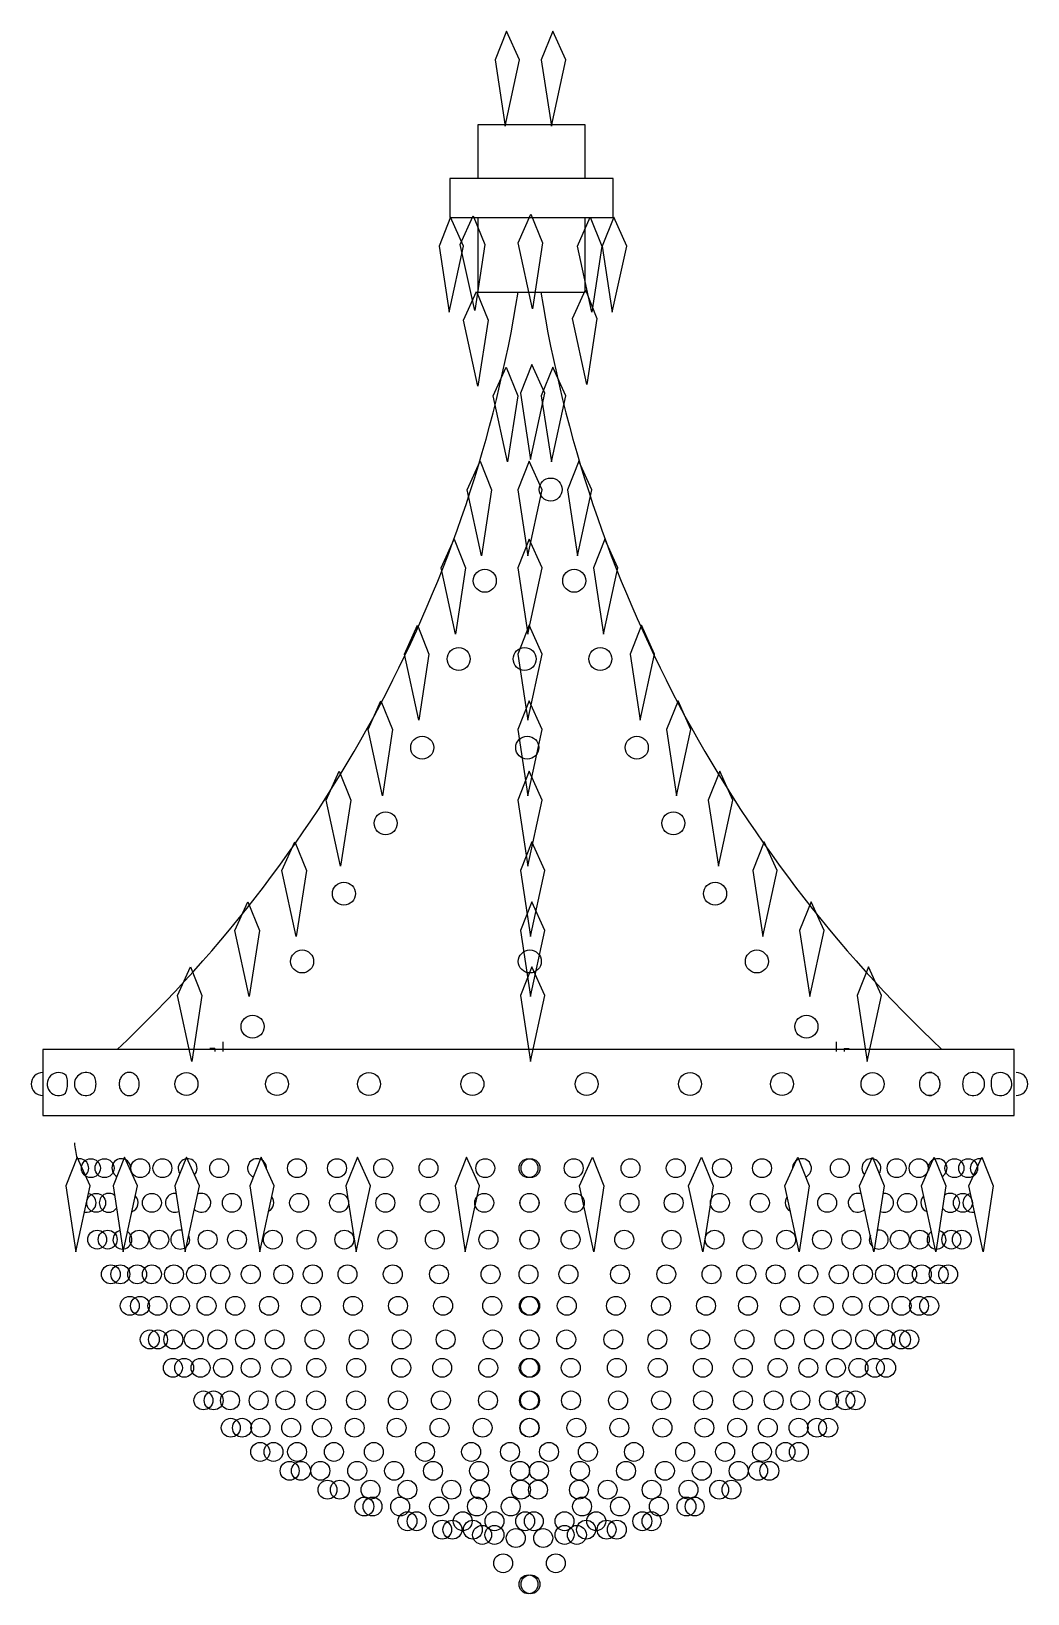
# Model space of a CAD drawing. Header units: millimetres. Extents: x -319 to 314, y -994 to -1.
import ezdxf

# ---------------------------------------------------------------- set-up
doc = ezdxf.new("R2010")
doc.units = ezdxf.units.MM

msp = doc.modelspace()

# ---------------------------------------------------------------- linework, layer by layer
at = {"color": 7}
for p, q in [((-197.27, -643.31), (-197.27, -649.32)), ((192.51, -643.31), (192.51, -649.32)), ((192.51, -643.31), (192.51, -649.32)), ((-202.22, -647.47), (-205.52, -647.47)), ((-202.22, -647.47), (-202.22, -649.32)), ((197.46, -647.47), (200.76, -647.47)), ((197.46, -647.47), (197.46, -649.32)), ((197.46, -647.47), (200.76, -647.47)), ((197.46, -647.47), (197.46, -649.32))]:
    msp.add_line(p, q, dxfattribs=at)
for points in [[(-16.9, -1.11), (-24.2, -19.36), (-17.81, -61.33), (-8.69, -19.36)], [(12.41, -1.11), (5.11, -19.36), (11.5, -61.33), (20.63, -19.36)], [(-53.08, -94.64), (-53.08, -119.37), (50.82, -119.37), (50.82, -94.64)], [(-38.1, -118.31), (-30.8, -136.55), (-37.19, -178.52), (-46.32, -136.55)], [(-1.46, -117.26), (5.84, -135.51), (-0.55, -177.47), (-9.68, -135.51)], [(-52.5, -119.35), (-59.8, -137.6), (-53.41, -179.57), (-44.28, -137.6)], [(36.23, -119.35), (43.53, -137.6), (37.14, -179.57), (28.01, -137.6)], [(51.15, -119.35), (43.85, -137.6), (50.23, -179.57), (59.36, -137.6)], [(-36.01, -166.44), (-28.71, -184.69), (-35.1, -226.65), (-44.22, -184.69)], [(33.09, -165.39), (40.39, -183.64), (34, -225.61), (24.87, -183.64)], [(-17.16, -214.57), (-9.86, -232.82), (-16.25, -274.79), (-25.38, -232.82)], [(-0.85, -212.92), (-8.15, -231.16), (-1.76, -273.13), (7.37, -231.16)], [(12.41, -214.57), (5.11, -232.82), (11.5, -274.79), (20.63, -232.82)], [(-33.74, -274.22), (-26.44, -292.46), (-32.83, -334.43), (-41.96, -292.46)], [(-2.51, -274.22), (-9.81, -292.46), (-3.42, -334.43), (5.71, -292.46)], [(28.99, -274.22), (21.69, -292.46), (28.08, -334.43), (37.2, -292.46)], [(-50.32, -323.92), (-43.01, -342.17), (-49.4, -384.13), (-58.53, -342.17)], [(-2.51, -323.92), (-9.81, -342.17), (-3.42, -384.13), (5.71, -342.17)], [(45.56, -323.92), (38.26, -342.17), (44.65, -384.13), (53.78, -342.17)], [(-73.52, -378.59), (-66.22, -396.84), (-72.61, -438.81), (-81.74, -396.84)], [(-2.51, -378.59), (-9.81, -396.84), (-3.42, -438.81), (5.71, -396.84)], [(68.77, -378.59), (61.47, -396.84), (67.86, -438.81), (76.99, -396.84)], [(-96.73, -426.64), (-89.43, -444.89), (-95.82, -486.85), (-104.94, -444.89)], [(-2.51, -426.64), (-9.81, -444.89), (-3.42, -486.85), (5.71, -444.89)], [(91.98, -426.64), (84.67, -444.89), (91.06, -486.85), (100.19, -444.89)], [(-123.25, -471.37), (-115.95, -489.62), (-122.34, -531.58), (-131.47, -489.62)], [(-2.51, -471.37), (-9.81, -489.62), (-3.42, -531.58), (5.71, -489.62)], [(118.5, -471.37), (111.2, -489.62), (117.59, -531.58), (126.71, -489.62)], [(-151.43, -516.1), (-144.13, -534.35), (-150.52, -576.32), (-159.64, -534.35)], [(-0.85, -516.1), (-8.15, -534.35), (-1.76, -576.32), (7.37, -534.35)], [(146.68, -516.1), (139.38, -534.35), (145.76, -576.32), (154.89, -534.35)], [(-181.27, -554.21), (-173.96, -572.46), (-180.35, -614.42), (-189.48, -572.46)], [(-0.85, -554.21), (-8.15, -572.46), (-1.76, -614.42), (7.37, -572.46)], [(176.51, -554.21), (169.21, -572.46), (175.6, -614.42), (184.73, -572.46)], [(-217.73, -595.63), (-210.43, -613.88), (-216.82, -655.84), (-225.95, -613.88)], [(-0.85, -595.63), (-8.15, -613.88), (-1.76, -655.84), (7.37, -613.88)], [(212.98, -595.63), (205.68, -613.88), (212.07, -655.84), (221.2, -613.88)], [(-311.58, -648.21), (-311.58, -690.06), (305.39, -690.06), (305.39, -648.21)], [(-289.65, -716.57), (-296.95, -734.82), (-290.56, -776.78), (-281.43, -734.82)], [(-289.65, -716.57), (-296.95, -734.82), (-290.56, -776.78), (-281.43, -734.82)], [(-259.53, -716.57), (-266.83, -734.82), (-260.44, -776.78), (-251.31, -734.82)], [(-259.53, -716.57), (-266.83, -734.82), (-260.44, -776.78), (-251.31, -734.82)], [(-220.28, -716.57), (-227.58, -734.82), (-221.19, -776.78), (-212.06, -734.82)], [(-220.28, -716.57), (-227.58, -734.82), (-221.19, -776.78), (-212.06, -734.82)], [(-172.81, -716.57), (-180.12, -734.82), (-173.73, -776.78), (-164.6, -734.82)], [(-172.81, -716.57), (-180.12, -734.82), (-173.73, -776.78), (-164.6, -734.82)], [(-111.66, -716.57), (-118.96, -734.82), (-112.57, -776.78), (-103.44, -734.82)], [(-42.29, -716.57), (-49.59, -734.82), (-43.2, -776.78), (-34.07, -734.82)], [(-42.29, -716.57), (-49.59, -734.82), (-43.2, -776.78), (-34.07, -734.82)], [(37.54, -716.57), (44.84, -734.82), (38.45, -776.78), (29.32, -734.82)], [(37.54, -716.57), (44.84, -734.82), (38.45, -776.78), (29.32, -734.82)], [(106.91, -716.57), (114.21, -734.82), (107.82, -776.78), (98.69, -734.82)], [(106.91, -716.57), (114.21, -734.82), (107.82, -776.78), (98.69, -734.82)], [(168.06, -716.57), (175.36, -734.82), (168.97, -776.78), (159.85, -734.82)], [(168.06, -716.57), (175.36, -734.82), (168.97, -776.78), (159.85, -734.82)], [(215.52, -716.57), (222.83, -734.82), (216.44, -776.78), (207.31, -734.82)], [(215.52, -716.57), (222.83, -734.82), (216.44, -776.78), (207.31, -734.82)], [(254.77, -716.57), (262.07, -734.82), (255.69, -776.78), (246.56, -734.82)], [(254.77, -716.57), (262.07, -734.82), (255.69, -776.78), (246.56, -734.82)], [(284.89, -716.57), (292.2, -734.82), (285.81, -776.78), (276.68, -734.82)], [(284.89, -716.57), (292.2, -734.82), (285.81, -776.78), (276.68, -734.82)]]:
    msp.add_lwpolyline(points, close=True, dxfattribs=at)
for points in [[(-35.27, -60.52), (-35.27, -94.64)], [(33.01, -94.64), (33.01, -60.52), (-35.27, -60.52)], [(-35.27, -119.37), (-35.27, -166.84), (33.01, -166.84), (33.01, -119.37)]]:
    msp.add_lwpolyline(points, dxfattribs=at)
for points in [[(-297.11, -675.87, 0.05553), (-296.28, -673.55, 0.058595), (-295.82, -669.65, 0.058595), (-296.28, -665.74, 0.025754), (-296.6, -664.64, 0.106588)], [(-278.83, -675.03, 0.044659), (-278.23, -673.5, 0.071424), (-277.73, -670.04, 0.071424), (-278.23, -666.58, 0.043982), (-278.82, -665.08, 0.106747)], [(274.08, -675.03, -0.044659), (273.48, -673.5, -0.071424), (272.98, -670.04, -0.071424), (273.48, -666.58, -0.043982), (274.07, -665.08, -0.106747)], [(292.36, -675.87, -0.05553), (291.52, -673.55, -0.058595), (291.07, -669.65, -0.058595), (291.52, -665.74, -0.025754), (291.85, -664.64, -0.106588)]]:
    msp.add_lwpolyline(points, format="xyb", dxfattribs=at)
for points in [[(-256.6, -662.67, 0.111925), (-259, -663.22, 0.103078), (-261.12, -664.83, 0.092622), (-262.49, -667.17, 0.086378), (-262.99, -670.04, 0.086378), (-262.49, -672.91, 0.092622), (-261.12, -675.25, 0.103078), (-259, -676.86, 0.111925), (-256.6, -677.41, 0.111925), (-254.2, -676.86, 0.103078), (-252.08, -675.25, 0.092622), (-250.71, -672.91, 0.086378), (-250.21, -670.04, 0.086378), (-250.71, -667.17, 0.092622), (-252.08, -664.83, 0.103078), (-254.2, -663.22, 0.111925)], [(251.85, -662.67, -0.111925), (254.24, -663.22, -0.103078), (256.36, -664.83, -0.092622), (257.73, -667.17, -0.086378), (258.23, -670.04, -0.086378), (257.73, -672.91, -0.092622), (256.36, -675.25, -0.103078), (254.24, -676.86, -0.111925), (251.85, -677.41, -0.111925), (249.45, -676.86, -0.103078), (247.33, -675.25, -0.092622), (245.96, -672.91, -0.086378), (245.46, -670.04, -0.086378), (245.96, -667.17, -0.092622), (247.33, -664.83, -0.103078), (249.45, -663.22, -0.111925)]]:
    msp.add_lwpolyline(points, format="xyb", close=True, dxfattribs=at)
for centre, radius in [((11.09, -292.3), 7.3), ((-30.76, -350.29), 7.3), ((26.01, -350.29), 7.3), ((-47.34, -399.99), 7.3), ((-5.49, -399.99), 7.3), ((42.58, -399.99), 7.3), ((-70.54, -456.32), 7.3), ((-3.83, -456.32), 7.3), ((65.79, -456.32), 7.3), ((-93.75, -504.37), 7.3), ((89, -504.37), 7.3), ((-120.27, -549.1), 7.3), ((115.52, -549.1), 7.3), ((-146.79, -592.18), 7.3), ((-2.17, -592.18), 7.3), ((142.04, -592.18), 7.3), ((-178.29, -633.6), 7.3), ((173.53, -633.6), 7.3), ((-220.28, -670.05), 7.3), ((-162.77, -670.05), 7.3), ((-104.36, -670.05), 7.3), ((-38.64, -670.05), 7.3), ((33.89, -670.05), 7.3), ((99.6, -670.05), 7.3), ((158.02, -670.05), 7.3), ((215.52, -670.05), 7.3), ((-280.99, -723.52), 6.01), ((-272.3, -723.52), 6.01), ((-249.59, -723.52), 6.01), ((-235.56, -723.52), 6.01), ((-199.49, -723.52), 6.01), ((-150.05, -723.52), 6.01), ((-124.66, -723.52), 6.01), ((-95.27, -723.52), 6.01), ((-66.54, -723.52), 6.01), ((-30.47, -723.52), 6.01), ((-3.01, -723.52), 6.01), ((-1.74, -723.52), 6.01), ((25.71, -723.52), 6.01), ((61.79, -723.52), 6.01), ((90.51, -723.52), 6.01), ((119.91, -723.52), 6.01), ((145.3, -723.52), 6.01), ((194.73, -723.52), 6.01), ((230.81, -723.52), 6.01), ((244.84, -723.52), 6.01), ((267.55, -723.52), 6.01), ((276.24, -723.52), 6.01), ((-277.65, -745.55), 6.01), ((-242.24, -745.55), 6.01), ((-191.47, -745.55), 6.01), ((-148.71, -745.55), 6.01), ((-123.33, -745.55), 6.01), ((-93.93, -745.55), 6.01), ((-65.87, -745.55), 6.01), ((-31.13, -745.55), 6.01), ((-2.41, -745.55), 6.01), ((-2.35, -745.55), 6.01), ((26.38, -745.55), 6.01), ((61.12, -745.55), 6.01), ((89.18, -745.55), 6.01), ((118.57, -745.55), 6.01), ((143.96, -745.55), 6.01), ((186.72, -745.55), 6.01), ((237.49, -745.55), 6.01), ((272.9, -745.55), 6.01), ((-276.98, -768.92), 6.01), ((-270.3, -768.92), 6.01), ((-250.26, -768.92), 6.01), ((-237.57, -768.92), 6.01), ((-206.83, -768.92), 6.01), ((-188.13, -768.92), 6.01), ((-165.41, -768.92), 6.01), ((-144.04, -768.92), 6.01), ((-119.99, -768.92), 6.01), ((-92.6, -768.92), 6.01), ((-62.53, -768.92), 6.01), ((-28.46, -768.92), 6.01), ((-2.41, -768.92), 6.01), ((-2.35, -768.92), 6.01), ((23.71, -768.92), 6.01), ((57.78, -768.92), 6.01), ((87.84, -768.92), 6.01), ((115.23, -768.92), 6.01), ((139.28, -768.92), 6.01), ((160.66, -768.92), 6.01), ((183.38, -768.92), 6.01), ((202.08, -768.92), 6.01), ((232.81, -768.92), 6.01), ((245.51, -768.92), 6.01), ((265.55, -768.92), 6.01), ((272.23, -768.92), 6.01), ((-268.3, -790.96), 6.01), ((-262.28, -790.96), 6.01), ((-251.59, -790.96), 6.01), ((-242.24, -790.96), 6.01), ((-228.21, -790.96), 6.01), ((-214.18, -790.96), 6.01), ((-198.82, -790.96), 6.01), ((-179.44, -790.96), 6.01), ((-158.73, -790.96), 6.01), ((-140.03, -790.96), 6.01), ((-117.98, -790.96), 6.01), ((-89.25, -790.96), 6.01), ((-59.86, -790.96), 6.01), ((-27.12, -790.96), 6.01), ((-3.01, -790.96), 6.01), ((22.37, -790.96), 6.01), ((55.11, -790.96), 6.01), ((84.5, -790.96), 6.01), ((113.23, -790.96), 6.01), ((135.28, -790.96), 6.01), ((153.98, -790.96), 6.01), ((174.69, -790.96), 6.01), ((194.07, -790.96), 6.01), ((209.43, -790.96), 6.01), ((223.46, -790.96), 6.01), ((237.49, -790.96), 6.01), ((246.84, -790.96), 6.01), ((257.53, -790.96), 6.01), ((263.54, -790.96), 6.01), ((-256.27, -810.99), 6.01), ((-249.77, -810.99), 6.01), ((-238.71, -810.99), 6.01), ((-224.41, -810.99), 6.01), ((-207.5, -810.99), 6.01), ((-189.29, -810.99), 6.01), ((-167.83, -810.99), 6.01), ((-141.17, -810.99), 6.01), ((-114.51, -810.99), 6.01), ((-85.89, -810.99), 6.01), ((-57.28, -810.99), 6.01), ((-26.06, -810.99), 6.01), ((-2.75, -810.99), 6.01), ((-2, -810.99), 6.01), ((21.31, -810.99), 6.01), ((52.53, -810.99), 6.01), ((81.14, -810.99), 6.01), ((109.75, -810.99), 6.01), ((136.42, -810.99), 6.01), ((163.08, -810.99), 6.01), ((184.54, -810.99), 6.01), ((202.75, -810.99), 6.01), ((219.65, -810.99), 6.01), ((233.96, -810.99), 6.01), ((245.02, -810.99), 6.01), ((251.52, -810.99), 6.01), ((-243.58, -832.36), 6.01), ((-238.38, -832.36), 6.01), ((-228.62, -832.36), 6.01), ((-215.62, -832.36), 6.01), ((-200.66, -832.36), 6.01), ((-183.1, -832.36), 6.01), ((-164.24, -832.36), 6.01), ((-138.88, -832.36), 6.01), ((-110.92, -832.36), 6.01), ((-83.6, -832.36), 6.01), ((-55.64, -832.36), 6.01), ((-25.73, -832.36), 6.01), ((-2.44, -832.36), 6.01), ((-2.32, -832.36), 6.01), ((20.97, -832.36), 6.01), ((50.89, -832.36), 6.01), ((78.85, -832.36), 6.01), ((106.16, -832.36), 6.01), ((134.13, -832.36), 6.01), ((159.49, -832.36), 6.01), ((178.35, -832.36), 6.01), ((195.91, -832.36), 6.01), ((210.86, -832.36), 6.01), ((223.87, -832.36), 6.01), ((233.62, -832.36), 6.01), ((238.83, -832.36), 6.01), ((-228.88, -850.39), 6.01), ((-221.73, -850.39), 6.01), ((-211.32, -850.39), 6.01), ((-197.02, -850.39), 6.01), ((-179.46, -850.39), 6.01), ((-159.95, -850.39), 6.01), ((-137.84, -850.39), 6.01), ((-112.48, -850.39), 6.01), ((-83.86, -850.39), 6.01), ((-57.85, -850.39), 6.01), ((-28.59, -850.39), 6.01), ((-2.83, -850.39), 6.01), ((-1.93, -850.39), 6.01), ((23.84, -850.39), 6.01), ((53.1, -850.39), 6.01), ((79.11, -850.39), 6.01), ((107.72, -850.39), 6.01), ((133.09, -850.39), 6.01), ((155.2, -850.39), 6.01), ((174.71, -850.39), 6.01), ((192.26, -850.39), 6.01), ((206.57, -850.39), 6.01), ((216.97, -850.39), 6.01), ((224.13, -850.39), 6.01), ((-209.51, -871.08), 6.01), ((-203, -871.08), 6.01), ((-192.6, -871.08), 6.01), ((-174.39, -871.08), 6.01), ((-157.48, -871.08), 6.01), ((-137.97, -871.08), 6.01), ((-112.61, -871.08), 6.01), ((-85.95, -871.08), 6.01), ((-58.64, -871.08), 6.01), ((-28.72, -871.08), 6.01), ((-2.69, -871.08), 6.01), ((-2.06, -871.08), 6.01), ((23.97, -871.08), 6.01), ((53.88, -871.08), 6.01), ((81.2, -871.08), 6.01), ((107.86, -871.08), 6.01), ((133.22, -871.08), 6.01), ((152.73, -871.08), 6.01), ((169.64, -871.08), 6.01), ((187.85, -871.08), 6.01), ((198.25, -871.08), 6.01), ((204.75, -871.08), 6.01), ((-192.14, -888.45), 6.01), ((-184.98, -888.45), 6.01), ((-173.28, -888.45), 6.01), ((-153.77, -888.45), 6.01), ((-134.26, -888.45), 6.01), ((-113.45, -888.45), 6.01), ((-86.79, -888.45), 6.01), ((-59.48, -888.45), 6.01), ((-32.16, -888.45), 6.01), ((-2.5, -888.45), 6.01), ((-2.25, -888.45), 6.01), ((27.41, -888.45), 6.01), ((54.72, -888.45), 6.01), ((82.04, -888.45), 6.01), ((108.7, -888.45), 6.01), ((129.51, -888.45), 6.01), ((149.02, -888.45), 6.01), ((168.53, -888.45), 6.01), ((180.23, -888.45), 6.01), ((187.38, -888.45), 6.01), ((-173.43, -903.8), 6.01), ((-164.98, -903.8), 6.01), ((-150.02, -903.8), 6.01), ((-126.61, -903.8), 6.01), ((-101.25, -903.8), 6.01), ((-68.73, -903.8), 6.01), ((-39.47, -903.8), 6.01), ((-14.76, -903.8), 6.01), ((10.01, -903.8), 6.01), ((34.72, -903.8), 6.01), ((63.98, -903.8), 6.01), ((96.5, -903.8), 6.01), ((121.86, -903.8), 6.01), ((145.27, -903.8), 6.01), ((160.22, -903.8), 6.01), ((168.68, -903.8), 6.01), ((-154.73, -915.82), 6.01), ((-147.57, -915.82), 6.01), ((-135.22, -915.82), 6.01), ((-111.81, -915.82), 6.01), ((-88.39, -915.82), 6.01), ((-63.68, -915.82), 6.01), ((-34.42, -915.82), 6.01), ((-8.41, -915.82), 6.01), ((3.66, -915.82), 6.01), ((29.67, -915.82), 6.01), ((58.93, -915.82), 6.01), ((83.64, -915.82), 6.01), ((107.05, -915.82), 6.01), ((130.46, -915.82), 6.01), ((142.82, -915.82), 6.01), ((149.97, -915.82), 6.01), ((-130.68, -927.84), 6.01), ((-122.87, -927.84), 6.01), ((-103.36, -927.84), 6.01), ((-79.95, -927.84), 6.01), ((-51.99, -927.84), 6.01), ((-33.78, -927.84), 6.01), ((-7.77, -927.84), 6.01), ((3.02, -927.84), 6.01), ((29.03, -927.84), 6.01), ((47.24, -927.84), 6.01), ((75.2, -927.84), 6.01), ((98.61, -927.84), 6.01), ((118.12, -927.84), 6.01), ((125.92, -927.84), 6.01), ((-107.29, -938.53), 6.01), ((-102.09, -938.53), 6.01), ((-84.53, -938.53), 6.01), ((-59.82, -938.53), 6.01), ((-35.76, -938.53), 6.01), ((-14.3, -938.53), 6.01), ((31.01, -938.53), 6.01), ((55.07, -938.53), 6.01), ((79.78, -938.53), 6.01), ((97.34, -938.53), 6.01), ((102.54, -938.53), 6.01), ((-79.9, -947.87), 6.01), ((-74.05, -947.87), 6.01), ((-44.79, -947.87), 6.01), ((-24.63, -947.87), 6.01), ((-5.12, -947.87), 6.01), ((0.36, -947.87), 6.01), ((19.87, -947.87), 6.01), ((40.03, -947.87), 6.01), ((69.3, -947.87), 6.01), ((75.15, -947.87), 6.01), ((-57.86, -953.22), 6.01), ((-51.35, -953.22), 6.01), ((-38.35, -953.22), 6.01), ((-32.47, -956.55), 6.01), ((-24.67, -956.55), 6.01), ((-11.09, -958.56), 6.01), ((6.34, -958.56), 6.01), ((19.91, -956.55), 6.01), ((27.72, -956.55), 6.01), ((33.59, -953.22), 6.01), ((46.6, -953.22), 6.01), ((53.1, -953.22), 6.01), ((-19.11, -974.58), 6.01), ((14.36, -974.58), 6.01), ((-3.01, -987.94), 6.01), ((-1.74, -987.94), 6.01)]:
    msp.add_circle(centre, radius, dxfattribs=at)
for centre, radius, start, end in [((-842.42, -34.15), 843.33, 313.26967, 350.9473), ((837.67, -34.15), 843.33, 189.0527, 226.73033), ((-311.55, -670.05), 7.3, 90.22436, 269.77564), ((-301.51, -670.05), 7.3, 47.72382, 307.06753), ((-284.17, -670.05), 7.3, 42.87402, 316.99869), ((-256.79, -670.05), 7.3, 69.29516, 98.92931), ((252.03, -670.05), 7.3, 81.07069, 110.70484), ((279.42, -670.05), 7.3, 223.00131, 137.12598), ((296.76, -670.05), 7.3, 232.93247, 132.27618), ((306.8, -670.05), 7.3, 270.22436, 89.77564), ((-256.79, -670.05), 7.3, 262.04072, 289.80153), ((252.03, -670.05), 7.3, 250.19847, 277.95928), ((-2.58, -667.43), 291.65, 187.88659, 189.84451), ((-288.34, -723.52), 6.01, 310.25481, 107.34511), ((-261.62, -723.52), 6.01, 346.56995, 242.07969), ((-219.53, -723.52), 6.01, 315.38297, 215.15796), ((-175.44, -723.52), 6.01, 354.95739, 246.79728), ((170.68, -723.52), 6.01, 293.20272, 185.04261), ((214.78, -723.52), 6.01, 324.84204, 224.61703), ((256.86, -723.52), 6.01, 297.92031, 193.43005), ((283.59, -723.52), 6.01, 72.65489, 229.74519), ((-283.66, -745.55), 6.01, 256.75762, 78.70076), ((-269.63, -745.55), 6.01, 51.74788, 325.56576), ((-256.94, -745.55), 6.01, 290.11561, 45.34276), ((-227.54, -745.55), 6.01, 83.39925, 293.91438), ((-210.84, -745.55), 6.01, 222.43023, 113.02814), ((-170.76, -745.55), 6.01, 296.19597, 39.2624), ((166.01, -745.55), 6.01, 140.7376, 243.80403), ((206.09, -745.55), 6.01, 66.97186, 317.56977), ((222.79, -745.55), 6.01, 246.08562, 96.60075), ((252.19, -745.55), 6.01, 134.65724, 249.88439), ((264.88, -745.55), 6.01, 214.43424, 128.25212), ((278.91, -745.55), 6.01, 101.29924, 283.24238), ((-260.95, -768.92), 6.01, 105.15141, 56.57569), ((-224.2, -768.92), 6.01, 81.26042, 296.05322), ((219.45, -768.92), 6.01, 243.94678, 98.73958), ((256.2, -768.92), 6.01, 123.42431, 74.84859), ((-224.2, -768.92), 6.01, 307.92025, 27.53813), ((219.45, -768.92), 6.01, 152.46187, 232.07975)]:
    msp.add_arc(centre, radius, start, end, dxfattribs=at)

doc.saveas('drawing.dxf')
